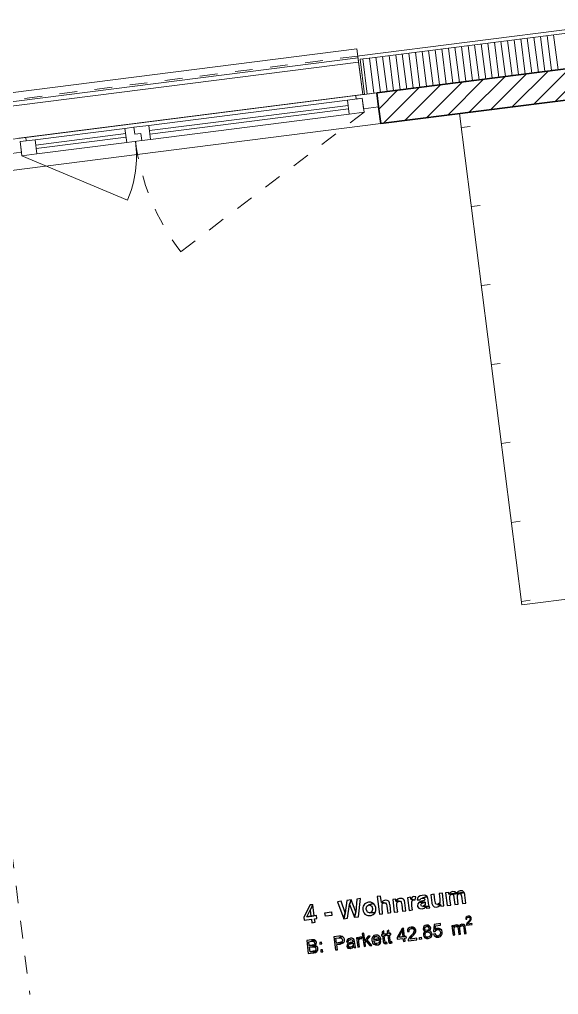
# Model space of a CAD drawing. Header units: metres. Extents: x 2713679.5 to 2713747.3, y 1226017.1 to 1226104.2.
# Drawn here: x 2713693.31 to 2713696.36, y 1226044.01 to 1226049.53 of the extents above; entities that cross this region are included whole.
import ezdxf

# ---------------------------------------------------------------- set-up
doc = ezdxf.new("R2010")
doc.units = ezdxf.units.M
doc.header["$MEASUREMENT"] = 0
doc.linetypes.add('Strich 2_1mm', pattern=[0.15, 0.1, -0.05])
doc.layers.add('plangrafiken', color=251, linetype='Continuous')
doc.layers.add('waende_stuetzen', color=250, linetype='Continuous')
doc.layers.add('texte', color=7, linetype='Continuous', true_color=0x000000)

msp = doc.modelspace()

# ---------------------------------------------------------------- linework, layer by layer
at = {"layer": 'plangrafiken', "color": 7, "linetype": 'Continuous', "lineweight": 13}
for p, q in [((2713695.2259, 1226049.3091), (2713693.1822, 1226049.0497)), ((2713693.1854, 1226049.0249), (2713695.229, 1226049.2842)), ((2713695.229, 1226049.2842), (2713695.2259, 1226049.3091)), ((2713696.7624, 1226049.116), (2713695.8001, 1226048.9938)), ((2713695.8001, 1226048.9938), (2713696.1526, 1226046.2161)), ((2713695.8102, 1226048.9145), (2713695.8598, 1226048.9208)), ((2713695.8668, 1226048.4681), (2713695.9164, 1226048.4744)), ((2713695.9235, 1226048.0216), (2713695.9731, 1226048.0279)), ((2713695.9801, 1226047.5752), (2713696.0297, 1226047.5815)), ((2713696.0368, 1226047.1288), (2713696.0864, 1226047.1351)), ((2713696.0935, 1226046.6824), (2713696.1431, 1226046.6887)), ((2713696.1526, 1226046.2161), (2713697.1149, 1226046.3382)), ((2713696.1501, 1226046.236), (2713696.1997, 1226046.2423))]:
    msp.add_line(p, q, dxfattribs=at)
at = {"layer": 'texte'}
for points in [[(2713695.7606, 1226044.595), (2713695.7594, 1226044.595), (2713695.7482, 1226044.5901), (2713695.7396, 1226044.5802), (2713695.7816, 1226044.5864), (2713695.773, 1226044.5938)], [(2713695.8026, 1226044.6), (2713695.7915, 1226044.5963), (2713695.7915, 1226044.5963), (2713695.7816, 1226044.5864), (2713695.8261, 1226044.5901), (2713695.8162, 1226044.5987), (2713695.815, 1226044.5987)], [(2713695.1299, 1226044.5406), (2713695.1089, 1226044.5381), (2713695.1448, 1226044.4417), (2713695.1534, 1226044.4751)], [(2713695.1868, 1226044.548), (2713695.1621, 1226044.5456), (2713695.1534, 1226044.4751), (2713695.1448, 1226044.4417), (2713695.167, 1226044.4454), (2713695.1769, 1226044.5221)], [(2713695.1868, 1226044.548), (2713695.1769, 1226044.5221), (2713695.2066, 1226044.4503), (2713695.2128, 1226044.4813)], [(2713695.2388, 1226044.5554), (2713695.219, 1226044.553), (2713695.2128, 1226044.4813), (2713695.2066, 1226044.4503), (2713695.2276, 1226044.4528)], [(2713695.3525, 1226044.569), (2713695.334, 1226044.5666), (2713695.3463, 1226044.4676), (2713695.3649, 1226044.4701), (2713695.3612, 1226044.506), (2713695.3612, 1226044.5072), (2713695.3612, 1226044.5196), (2713695.3649, 1226044.5282), (2713695.3735, 1226044.5307), (2713695.3575, 1226044.5332)], [(2713695.3785, 1226044.5468), (2713695.3785, 1226044.5468), (2713695.3661, 1226044.5418), (2713695.3575, 1226044.5332), (2713695.3735, 1226044.5307), (2713695.381, 1226044.5307), (2713695.3847, 1226044.5258), (2713695.3859, 1226044.5245), (2713695.3884, 1226044.5122), (2713695.3933, 1226044.4738), (2713695.4119, 1226044.4763), (2713695.4069, 1226044.5183), (2713695.4057, 1226044.5196), (2713695.4032, 1226044.532), (2713695.3995, 1226044.5406), (2713695.3909, 1226044.5456)], [(2713695.4391, 1226044.553), (2713695.4218, 1226044.5505), (2713695.4304, 1226044.4788), (2713695.4502, 1226044.4813), (2713695.4453, 1226044.5134), (2713695.4453, 1226044.5183), (2713695.4453, 1226044.5307), (2713695.4502, 1226044.5381), (2713695.4576, 1226044.5418), (2713695.4403, 1226044.5418)], [(2713695.4626, 1226044.5567), (2713695.4601, 1226044.5567), (2713695.449, 1226044.5517), (2713695.4403, 1226044.5418), (2713695.4576, 1226044.5418), (2713695.4651, 1226044.5406), (2713695.47, 1226044.5357), (2713695.47, 1226044.5344), (2713695.4725, 1226044.5208), (2713695.4774, 1226044.485), (2713695.496, 1226044.4862), (2713695.491, 1226044.532), (2713695.4885, 1226044.5443), (2713695.4836, 1226044.5517), (2713695.4749, 1226044.5567)], [(2713695.5232, 1226044.5629), (2713695.5059, 1226044.5604), (2713695.5145, 1226044.4887), (2713695.5343, 1226044.4911), (2713695.5306, 1226044.5134), (2713695.5294, 1226044.5282), (2713695.5294, 1226044.5381), (2713695.5331, 1226044.5468), (2713695.5392, 1226044.5493), (2713695.5244, 1226044.553)], [(2713695.5392, 1226044.5666), (2713695.5318, 1226044.5641), (2713695.5244, 1226044.553), (2713695.5392, 1226044.5493), (2713695.5491, 1226044.548), (2713695.5529, 1226044.5653), (2713695.5529, 1226044.5653)], [(2713695.5887, 1226044.5728), (2713695.5776, 1226044.5715), (2713695.5677, 1226044.5653), (2713695.564, 1226044.5616), (2713695.5603, 1226044.5493), (2713695.5776, 1226044.548), (2713695.5813, 1226044.5554), (2713695.5887, 1226044.5579), (2713695.6172, 1226044.5666), (2713695.6073, 1226044.5728), (2713695.6023, 1226044.574)], [(2713695.6172, 1226044.5666), (2713695.5887, 1226044.5579), (2713695.5998, 1226044.5579), (2713695.6035, 1226044.5505), (2713695.6035, 1226044.548), (2713695.5998, 1226044.5456), (2713695.585, 1226044.5406), (2713695.5825, 1226044.5394), (2713695.5714, 1226044.5344), (2713695.6048, 1226044.5357), (2713695.6048, 1226044.532), (2713695.606, 1226044.5221), (2713695.6023, 1226044.5159), (2713695.5924, 1226044.5109), (2713695.627, 1226044.5134), (2713695.6246, 1226044.527), (2713695.6221, 1226044.5493), (2713695.6209, 1226044.5554)], [(2713695.6567, 1226044.5802), (2713695.6369, 1226044.5777), (2713695.6431, 1226044.532), (2713695.6431, 1226044.5282), (2713695.6481, 1226044.5171), (2713695.6567, 1226044.5085), (2713695.658, 1226044.5085), (2713695.6703, 1226044.5072), (2713695.6716, 1226044.5072), (2713695.6839, 1226044.5122), (2713695.6839, 1226044.5134), (2713695.6926, 1226044.5221), (2713695.6753, 1226044.5221), (2713695.6679, 1226044.5233), (2713695.6641, 1226044.5282), (2713695.6629, 1226044.532), (2713695.6604, 1226044.5468)], [(2713695.7025, 1226044.5864), (2713695.6839, 1226044.5839), (2713695.6876, 1226044.553), (2713695.6889, 1226044.5443), (2713695.6889, 1226044.5332), (2713695.6839, 1226044.527), (2713695.6753, 1226044.5221), (2713695.6926, 1226044.5221), (2713695.6938, 1226044.5122), (2713695.7111, 1226044.5146)], [(2713695.7383, 1226044.5901), (2713695.721, 1226044.5888), (2713695.7297, 1226044.5159), (2713695.7495, 1226044.5183), (2713695.7445, 1226044.5542), (2713695.7445, 1226044.5567), (2713695.7445, 1226044.569), (2713695.7482, 1226044.5765), (2713695.7556, 1226044.5802), (2713695.7989, 1226044.5851), (2713695.8261, 1226044.5901), (2713695.7816, 1226044.5864), (2713695.7396, 1226044.5802)], [(2713695.7989, 1226044.5851), (2713695.7556, 1226044.5802), (2713695.7618, 1226044.5789), (2713695.7655, 1226044.5752), (2713695.7655, 1226044.574), (2713695.768, 1226044.5616), (2713695.773, 1226044.5221), (2713695.7927, 1226044.5245), (2713695.7878, 1226044.5592), (2713695.7878, 1226044.5616), (2713695.7878, 1226044.574), (2713695.7915, 1226044.5814)], [(2713695.8261, 1226044.5901), (2713695.7989, 1226044.5851), (2713695.8076, 1226044.5826), (2713695.8076, 1226044.5814), (2713695.8113, 1226044.569), (2713695.8162, 1226044.527), (2713695.836, 1226044.5295), (2713695.8298, 1226044.5752), (2713695.8298, 1226044.5789)], [(2713694.9704, 1226044.5208), (2713694.9544, 1226044.5196), (2713694.9185, 1226044.4503), (2713694.921, 1226044.4343), (2713694.9618, 1226044.4392), (2713694.9642, 1226044.4194), (2713694.9828, 1226044.4219), (2713694.9803, 1226044.4417), (2713694.9927, 1226044.4429), (2713694.9902, 1226044.4602), (2713694.9779, 1226044.4578), (2713694.937, 1226044.4528), (2713694.9556, 1226044.4899)], [(2713694.9704, 1226044.5208), (2713694.9556, 1226044.4899), (2713694.9593, 1226044.4565), (2713694.937, 1226044.4528), (2713694.9779, 1226044.4578)], [(2713695.2858, 1226044.5344), (2713695.2783, 1226044.5332), (2713695.2672, 1226044.527), (2713695.2623, 1226044.5233), (2713695.2548, 1226044.5122), (2713695.2536, 1226044.506), (2713695.2524, 1226044.4936), (2713695.2548, 1226044.4837), (2713695.2598, 1226044.4726), (2713695.2647, 1226044.4676), (2713695.2759, 1226044.4615), (2713695.282, 1226044.4602), (2713695.2944, 1226044.459), (2713695.2994, 1226044.4602), (2713695.3105, 1226044.4652), (2713695.3204, 1226044.4738), (2713695.3229, 1226044.4775), (2713695.2932, 1226044.4751), (2713695.2907, 1226044.4751), (2713695.2796, 1226044.4788), (2713695.2771, 1226044.4825), (2713695.2722, 1226044.4949), (2713695.2722, 1226044.4998), (2713695.2759, 1226044.5122), (2713695.2759, 1226044.5134), (2713695.287, 1226044.5196), (2713695.313, 1226044.527), (2713695.3092, 1226044.5295), (2713695.2981, 1226044.5344)], [(2713695.313, 1226044.527), (2713695.287, 1226044.5196), (2713695.2882, 1226044.5196), (2713695.3006, 1226044.5146), (2713695.3031, 1226044.5122), (2713695.308, 1226044.4998), (2713695.308, 1226044.4936), (2713695.3043, 1226044.4825), (2713695.3031, 1226044.4813), (2713695.2932, 1226044.4751), (2713695.3229, 1226044.4775), (2713695.3266, 1226044.4887), (2713695.3266, 1226044.5023), (2713695.3266, 1226044.506), (2713695.3216, 1226044.5183)], [(2713695.5714, 1226044.5344), (2713695.564, 1226044.5258), (2713695.5627, 1226044.5146), (2713695.5627, 1226044.5109), (2713695.5702, 1226044.501), (2713695.5751, 1226044.4986), (2713695.5887, 1226044.4973), (2713695.5998, 1226044.501), (2713695.6097, 1226044.5097), (2713695.627, 1226044.5134), (2713695.627, 1226044.5134), (2713695.5924, 1226044.5109), (2713695.585, 1226044.5134), (2713695.5813, 1226044.5196), (2713695.5838, 1226044.527), (2713695.5937, 1226044.5307), (2713695.6048, 1226044.5357)], [(2713695.627, 1226044.5134), (2713695.6097, 1226044.5097), (2713695.611, 1226044.5072), (2713695.6134, 1226044.501), (2713695.632, 1226044.5035)], [(2713695.0409, 1226044.4553), (2713695.0384, 1226044.4751), (2713695.0755, 1226044.48), (2713695.078, 1226044.4602), (2713695.0409, 1226044.4553)], [(2713695.8484, 1226044.4553), (2713695.8434, 1226044.454), (2713695.8373, 1226044.4503), (2713695.8348, 1226044.4466), (2713695.8348, 1226044.4392), (2713695.841, 1226044.4392), (2713695.841, 1226044.4417), (2713695.8422, 1226044.4479), (2713695.8434, 1226044.4479), (2713695.8496, 1226044.4503), (2713695.8608, 1226044.4528), (2713695.8558, 1226044.4553)], [(2713695.8608, 1226044.4528), (2713695.8496, 1226044.4503), (2713695.8496, 1226044.4503), (2713695.8558, 1226044.4491), (2713695.8558, 1226044.4491), (2713695.8595, 1226044.4429), (2713695.8595, 1226044.4417), (2713695.857, 1226044.4355), (2713695.857, 1226044.4343), (2713695.8533, 1226044.4306), (2713695.8484, 1226044.4244), (2713695.8447, 1226044.4207), (2713695.841, 1226044.4157), (2713695.841, 1226044.4145), (2713695.8385, 1226044.4083), (2713695.8373, 1226044.4046), (2713695.8706, 1226044.4083), (2713695.8694, 1226044.4145), (2713695.8459, 1226044.4108), (2713695.8472, 1226044.4145), (2713695.8484, 1226044.4157), (2713695.8533, 1226044.4219), (2713695.8583, 1226044.4268), (2713695.862, 1226044.4318), (2713695.862, 1226044.4318), (2713695.8657, 1226044.438), (2713695.8657, 1226044.4442), (2713695.8645, 1226044.4479)], [(2713695.3995, 1226044.3761), (2713695.3909, 1226044.37), (2713695.3921, 1226044.3564), (2713695.3859, 1226044.3564), (2713695.3872, 1226044.3489), (2713695.3933, 1226044.3489), (2713695.397, 1226044.318), (2713695.3983, 1226044.3168), (2713695.3995, 1226044.3081), (2713695.4131, 1226044.3118), (2713695.4094, 1226044.3131), (2713695.4082, 1226044.3143), (2713695.4069, 1226044.3193), (2713695.4032, 1226044.3502), (2713695.4119, 1226044.3514), (2713695.4106, 1226044.3588), (2713695.402, 1226044.3576)], [(2713695.4824, 1226044.3885), (2713695.4749, 1226044.3873), (2713695.4465, 1226044.3353), (2713695.4477, 1226044.3267), (2713695.4799, 1226044.3304), (2713695.4824, 1226044.3131), (2713695.4923, 1226044.3143), (2713695.4898, 1226044.3316), (2713695.4997, 1226044.3329), (2713695.4984, 1226044.3415), (2713695.4885, 1226044.3403), (2713695.4564, 1226044.3366), (2713695.4749, 1226044.3724)], [(2713695.4824, 1226044.3885), (2713695.4749, 1226044.3724), (2713695.4787, 1226044.339), (2713695.4564, 1226044.3366), (2713695.4885, 1226044.3403)], [(2713695.5269, 1226044.3947), (2713695.5182, 1226044.3922), (2713695.5096, 1226044.3873), (2713695.5059, 1226044.3799), (2713695.5046, 1226044.37), (2713695.5145, 1226044.37), (2713695.5145, 1226044.3724), (2713695.517, 1226044.3811), (2713695.5182, 1226044.3823), (2713695.5269, 1226044.3873), (2713695.5442, 1226044.391), (2713695.5368, 1226044.3947)], [(2713695.5442, 1226044.391), (2713695.5269, 1226044.3873), (2713695.5281, 1226044.3873), (2713695.538, 1226044.3848), (2713695.538, 1226044.3848), (2713695.543, 1226044.3761), (2713695.543, 1226044.3737), (2713695.5392, 1226044.3638), (2713695.5392, 1226044.3625), (2713695.5331, 1226044.3551), (2713695.5256, 1226044.3465), (2713695.5207, 1226044.3415), (2713695.5145, 1226044.3341), (2713695.5145, 1226044.3329), (2713695.5096, 1226044.323), (2713695.5096, 1226044.3168), (2713695.559, 1226044.323), (2713695.5578, 1226044.3316), (2713695.5219, 1226044.3267), (2713695.5244, 1226044.3329), (2713695.5256, 1226044.3341), (2713695.5343, 1226044.3428), (2713695.5417, 1226044.3514), (2713695.5467, 1226044.3576), (2713695.5467, 1226044.3588), (2713695.5516, 1226044.3675), (2713695.5516, 1226044.3774), (2713695.5504, 1226044.3836)], [(2713695.6122, 1226044.4058), (2713695.6048, 1226044.4033), (2713695.5974, 1226044.3984), (2713695.5949, 1226044.3935), (2713695.5937, 1226044.3836), (2713695.5937, 1226044.3836), (2713695.5974, 1226044.3749), (2713695.5974, 1226044.3737), (2713695.6073, 1226044.37), (2713695.6035, 1226044.3687), (2713695.6172, 1226044.3675), (2713695.6196, 1226044.3675), (2713695.6283, 1226044.3638), (2713695.6308, 1226044.3625), (2713695.6345, 1226044.3539), (2713695.6345, 1226044.3514), (2713695.632, 1226044.3428), (2713695.6308, 1226044.3415), (2713695.6209, 1226044.3366), (2713695.6035, 1226044.3341), (2713695.6035, 1226044.3341), (2713695.6122, 1226044.3304), (2713695.6221, 1226044.3292), (2713695.6221, 1226044.3292), (2713695.632, 1226044.3329), (2713695.6394, 1226044.3378), (2713695.6431, 1226044.3452), (2713695.6444, 1226044.3551), (2713695.6431, 1226044.3576), (2713695.6394, 1226044.3663), (2713695.6369, 1226044.3687), (2713695.627, 1226044.3724), (2713695.6283, 1226044.3724), (2713695.6172, 1226044.3749), (2713695.6172, 1226044.3749), (2713695.6073, 1226044.3774), (2713695.6023, 1226044.3848), (2713695.6048, 1226044.3935), (2713695.6134, 1226044.3984), (2713695.6283, 1226044.4021), (2713695.6221, 1226044.4046)], [(2713695.6283, 1226044.4021), (2713695.6134, 1226044.3984), (2713695.6221, 1226044.3959), (2713695.627, 1226044.3873), (2713695.6246, 1226044.3786), (2713695.6172, 1226044.3749), (2713695.6283, 1226044.3724), (2713695.6345, 1226044.3799), (2713695.6369, 1226044.3885), (2713695.6345, 1226044.3947)], [(2713695.6926, 1226044.4145), (2713695.6555, 1226044.4095), (2713695.653, 1226044.37), (2713695.6617, 1226044.37), (2713695.6666, 1226044.3761), (2713695.674, 1226044.3799), (2713695.6926, 1226044.3836), (2713695.6617, 1226044.3811), (2713695.6629, 1226044.4021), (2713695.6926, 1226044.4058)], [(2713695.6753, 1226044.3873), (2713695.6703, 1226044.386), (2713695.6617, 1226044.3811), (2713695.6926, 1226044.3836), (2713695.6852, 1226044.3873)], [(2713695.6926, 1226044.3836), (2713695.674, 1226044.3799), (2713695.6777, 1226044.3799), (2713695.6864, 1226044.3761), (2713695.6889, 1226044.3737), (2713695.6926, 1226044.365), (2713695.6926, 1226044.3601), (2713695.6889, 1226044.3502), (2713695.6876, 1226044.3489), (2713695.679, 1226044.344), (2713695.6629, 1226044.3403), (2713695.6691, 1226044.3378), (2713695.679, 1226044.3366), (2713695.6827, 1226044.3378), (2713695.6913, 1226044.3415), (2713695.6975, 1226044.3489), (2713695.7012, 1226044.3564), (2713695.7012, 1226044.3663), (2713695.6988, 1226044.3761)], [(2713695.7655, 1226044.4033), (2713695.7569, 1226044.4021), (2713695.7643, 1226044.3489), (2713695.773, 1226044.3502), (2713695.7692, 1226044.3774), (2713695.7692, 1226044.3799), (2713695.7692, 1226044.3897), (2713695.773, 1226044.3959), (2713695.7655, 1226044.3959)], [(2713695.7816, 1226044.4071), (2713695.7816, 1226044.4071), (2713695.7717, 1226044.4033), (2713695.7655, 1226044.3959), (2713695.773, 1226044.3959), (2713695.7804, 1226044.3984), (2713695.7915, 1226044.4058), (2713695.7915, 1226044.4058)], [(2713695.7915, 1226044.4058), (2713695.7804, 1226044.3984), (2713695.7878, 1226044.3972), (2713695.7977, 1226044.3996)], [(2713695.8125, 1226044.4108), (2713695.8125, 1226044.4108), (2713695.8039, 1226044.4071), (2713695.7977, 1226044.3996), (2713695.7878, 1226044.3972), (2713695.7915, 1226044.3873), (2713695.7952, 1226044.3526), (2713695.8051, 1226044.3539), (2713695.8014, 1226044.3848), (2713695.8002, 1226044.3897), (2713695.8026, 1226044.3984), (2713695.8039, 1226044.3984), (2713695.8125, 1226044.4033), (2713695.8261, 1226044.4083), (2713695.8224, 1226044.4095)], [(2713695.8261, 1226044.4083), (2713695.8125, 1226044.4033), (2713695.8175, 1226044.4021), (2713695.8212, 1226044.3984), (2713695.8237, 1226044.391), (2713695.8274, 1226044.3564), (2713695.8373, 1226044.3576), (2713695.8323, 1226044.3947), (2713695.8311, 1226044.4009)], [(2713694.963, 1226044.323), (2713694.9358, 1226044.3193), (2713694.9445, 1226044.2451), (2713694.9729, 1226044.2488), (2713694.9754, 1226044.2488), (2713694.9853, 1226044.2513), (2713694.9927, 1226044.2562), (2713694.9544, 1226044.255), (2713694.9506, 1226044.2809), (2713694.968, 1226044.2834), (2713694.9915, 1226044.2859), (2713694.9828, 1226044.2896), (2713694.9828, 1226044.2908), (2713694.9494, 1226044.2896), (2713694.9469, 1226044.3118), (2713694.9618, 1226044.3143), (2713694.9853, 1226044.3168), (2713694.9779, 1226044.323), (2713694.9741, 1226044.323)], [(2713695.1176, 1226044.3428), (2713695.0891, 1226044.339), (2713695.099, 1226044.2649), (2713695.1089, 1226044.2661), (2713695.1052, 1226044.2958), (2713695.1238, 1226044.2982), (2713695.1287, 1226044.2995), (2713695.1386, 1226044.3032), (2713695.1448, 1226044.3081), (2713695.104, 1226044.3044), (2713695.1003, 1226044.3316), (2713695.1188, 1226044.3341), (2713695.1386, 1226044.3415), (2713695.1386, 1226044.3415), (2713695.1287, 1226044.3428), (2713695.1275, 1226044.3428)], [(2713695.1386, 1226044.3415), (2713695.1188, 1226044.3341), (2713695.1287, 1226044.3341), (2713695.1349, 1226044.3304), (2713695.1386, 1226044.323), (2713695.1386, 1226044.3217), (2713695.1361, 1226044.3131), (2713695.1337, 1226044.3106), (2713695.1225, 1226044.3069), (2713695.104, 1226044.3044), (2713695.1448, 1226044.3081), (2713695.1485, 1226044.3143), (2713695.1485, 1226044.3242), (2713695.1485, 1226044.3254), (2713695.1448, 1226044.3341)], [(2713695.1633, 1226044.3205), (2713695.1609, 1226044.3118), (2713695.1695, 1226044.3118), (2713695.1732, 1226044.3205), (2713695.1732, 1226044.3205), (2713695.1819, 1226044.323)], [(2713695.1831, 1226044.3316), (2713695.1794, 1226044.3304), (2713695.1708, 1226044.3279), (2713695.1708, 1226044.3279), (2713695.1633, 1226044.3217), (2713695.1633, 1226044.3205), (2713695.1819, 1226044.323), (2713695.1844, 1226044.3242), (2713695.193, 1226044.3217), (2713695.1967, 1226044.3143), (2713695.1967, 1226044.3118), (2713695.1918, 1226044.3094), (2713695.1806, 1226044.3069), (2713695.1732, 1226044.3044), (2713695.198, 1226044.3044), (2713695.198, 1226044.3007), (2713695.198, 1226044.2921), (2713695.193, 1226044.2846), (2713695.2017, 1226044.2846), (2713695.2041, 1226044.2785), (2713695.2128, 1226044.2797), (2713695.2103, 1226044.2859), (2713695.2091, 1226044.2896), (2713695.2079, 1226044.3007), (2713695.2066, 1226044.3131), (2713695.2041, 1226044.3217), (2713695.2004, 1226044.3279), (2713695.1942, 1226044.3304), (2713695.193, 1226044.3316)], [(2713695.2264, 1226044.3353), (2713695.2177, 1226044.3341), (2713695.2239, 1226044.2809), (2713695.2338, 1226044.2822), (2713695.2301, 1226044.3094), (2713695.2301, 1226044.3106), (2713695.2301, 1226044.3205), (2713695.2326, 1226044.3267), (2713695.2388, 1226044.3292), (2713695.2264, 1226044.3267)], [(2713695.2375, 1226044.3378), (2713695.2313, 1226044.3353), (2713695.2264, 1226044.3267), (2713695.2388, 1226044.3292), (2713695.2449, 1226044.3279), (2713695.2474, 1226044.3366), (2713695.2474, 1226044.3366)], [(2713695.2585, 1226044.3601), (2713695.2499, 1226044.3588), (2713695.2598, 1226044.2846), (2713695.2684, 1226044.2859), (2713695.266, 1226044.3069), (2713695.2709, 1226044.3143), (2713695.2647, 1226044.318)], [(2713695.2944, 1226044.344), (2713695.2833, 1226044.3428), (2713695.2647, 1226044.318), (2713695.2709, 1226044.3143), (2713695.2932, 1226044.2896), (2713695.3043, 1226044.2908), (2713695.2771, 1226044.3217)], [(2713695.3092, 1226044.339), (2713695.308, 1226044.3366), (2713695.3043, 1226044.3279), (2713695.3043, 1226044.318), (2713695.3055, 1226044.3143), (2713695.308, 1226044.3044), (2713695.3142, 1226044.2982), (2713695.3327, 1226044.3007), (2713695.3303, 1226044.3007), (2713695.3216, 1226044.3044), (2713695.3179, 1226044.3069), (2713695.3142, 1226044.3168), (2713695.355, 1226044.3217), (2713695.3538, 1226044.3242), (2713695.3538, 1226044.3279), (2713695.3142, 1226044.3242), (2713695.3142, 1226044.3279), (2713695.3179, 1226044.3366), (2713695.3191, 1226044.3378), (2713695.3278, 1226044.3415)], [(2713695.3266, 1226044.3489), (2713695.3253, 1226044.3489), (2713695.3154, 1226044.3465), (2713695.3092, 1226044.339), (2713695.3278, 1226044.3415), (2713695.3303, 1226044.3415), (2713695.3389, 1226044.3378), (2713695.3402, 1226044.3378), (2713695.3439, 1226044.3279), (2713695.3142, 1226044.3242), (2713695.3538, 1226044.3279), (2713695.3501, 1226044.3378), (2713695.3451, 1226044.344), (2713695.3451, 1226044.344), (2713695.3365, 1226044.3489)], [(2713695.3711, 1226044.3724), (2713695.3624, 1226044.3663), (2713695.3637, 1226044.3526), (2713695.3575, 1226044.3526), (2713695.3575, 1226044.3452), (2713695.3649, 1226044.3452), (2713695.3686, 1226044.3143), (2713695.3686, 1226044.3131), (2713695.3711, 1226044.3044), (2713695.3834, 1226044.3081), (2713695.381, 1226044.3094), (2713695.3785, 1226044.3106), (2713695.3773, 1226044.3156), (2713695.3735, 1226044.3465), (2713695.3834, 1226044.3477), (2713695.3822, 1226044.3551), (2713695.3723, 1226044.3539)], [(2713695.5739, 1226044.3242), (2713695.5726, 1226044.3353), (2713695.5825, 1226044.3366), (2713695.5838, 1226044.3254), (2713695.5739, 1226044.3242)], [(2713695.6035, 1226044.3687), (2713695.5974, 1226044.3613), (2713695.5961, 1226044.3588), (2713695.5949, 1226044.3489), (2713695.5974, 1226044.3415), (2713695.6035, 1226044.3341), (2713695.6209, 1226044.3366), (2713695.6134, 1226044.3378), (2713695.6073, 1226044.3428), (2713695.6048, 1226044.3502), (2713695.6035, 1226044.3526), (2713695.6073, 1226044.3613), (2713695.6085, 1226044.3638), (2713695.6172, 1226044.3675)], [(2713695.6629, 1226044.3564), (2713695.653, 1226044.3551), (2713695.6555, 1226044.3477), (2713695.6629, 1226044.3403), (2713695.679, 1226044.344), (2713695.6777, 1226044.344), (2713695.6691, 1226044.3465), (2713695.6679, 1226044.3477)], [(2713694.9853, 1226044.3168), (2713694.9618, 1226044.3143), (2713694.963, 1226044.3143), (2713694.9729, 1226044.3143), (2713694.9779, 1226044.3106), (2713694.9816, 1226044.3044), (2713694.9803, 1226044.2982), (2713694.9754, 1226044.2933), (2713694.9655, 1226044.2921), (2713694.9494, 1226044.2896), (2713694.9828, 1226044.2908), (2713694.989, 1226044.2982), (2713694.9902, 1226044.3069), (2713694.9902, 1226044.3081), (2713694.9865, 1226044.3168)], [(2713694.9915, 1226044.2859), (2713694.968, 1226044.2834), (2713694.9692, 1226044.2834), (2713694.9791, 1226044.2834), (2713694.9853, 1226044.2797), (2713694.9877, 1226044.2723), (2713694.9877, 1226044.2661), (2713694.984, 1226044.2611), (2713694.9791, 1226044.2587), (2713694.9729, 1226044.2574), (2713694.9544, 1226044.255), (2713694.9927, 1226044.2562), (2713694.9976, 1226044.2636), (2713694.9976, 1226044.2636), (2713694.9989, 1226044.2735), (2713694.9976, 1226044.276), (2713694.9939, 1226044.2846)], [(2713695.0199, 1226044.3094), (2713695.0088, 1226044.3081), (2713695.01, 1226044.297), (2713695.0211, 1226044.2995)], [(2713695.0248, 1226044.2661), (2713695.0149, 1226044.2649), (2713695.0162, 1226044.2537), (2713695.0261, 1226044.255)], [(2713695.1732, 1226044.3044), (2713695.167, 1226044.3007), (2713695.1633, 1226044.2945), (2713695.1621, 1226044.2871), (2713695.1621, 1226044.2846), (2713695.1683, 1226044.276), (2713695.1831, 1226044.2809), (2713695.1757, 1226044.2822), (2713695.172, 1226044.2883), (2713695.172, 1226044.2933), (2713695.1757, 1226044.297), (2713695.1831, 1226044.2995), (2713695.1893, 1226044.3007), (2713695.198, 1226044.3044)], [(2713695.193, 1226044.2846), (2713695.1831, 1226044.2809), (2713695.1683, 1226044.276), (2713695.172, 1226044.2747), (2713695.1819, 1226044.2735), (2713695.1831, 1226044.2735), (2713695.1918, 1226044.2772), (2713695.193, 1226044.2772), (2713695.2017, 1226044.2846)], [(2713695.3463, 1226044.3131), (2713695.3463, 1226044.3131), (2713695.3414, 1226044.3044), (2713695.3327, 1226044.3007), (2713695.3142, 1226044.2982), (2713695.3154, 1226044.297), (2713695.3241, 1226044.2933), (2713695.334, 1226044.2933), (2713695.3414, 1226044.2945), (2713695.3488, 1226044.2995), (2713695.3525, 1226044.3044), (2713695.355, 1226044.3131)], [(2713695.3884, 1226044.3094), (2713695.3834, 1226044.3081), (2713695.3711, 1226044.3044), (2713695.376, 1226044.3007), (2713695.3834, 1226044.2995), (2713695.3896, 1226044.302)], [(2713695.4168, 1226044.3131), (2713695.4131, 1226044.3118), (2713695.3995, 1226044.3081), (2713695.4045, 1226044.3044), (2713695.4119, 1226044.3032), (2713695.4193, 1226044.3057)]]:
    msp.add_lwpolyline(points, close=True, dxfattribs=at)
at = {"layer": 'waende_stuetzen', "color": 7, "linetype": 'Continuous', "lineweight": 18}
for p, q in [((2713696.8515, 1226049.5254), (2713695.2345, 1226049.3202)), ((2713696.7846, 1226049.4968), (2713695.3065, 1226049.3092)), ((2713695.2345, 1226049.3202), (2713695.2246, 1226049.319)), ((2713695.2246, 1226049.319), (2713695.2271, 1226049.2991)), ((2713695.2271, 1226049.2991), (2713695.2523, 1226049.1007)), ((2713695.3065, 1226049.3092), (2713695.237, 1226049.3004)), ((2713695.237, 1226049.3004), (2713695.2622, 1226049.102)), ((2713695.2622, 1226049.102), (2713695.2523, 1226049.1007)), ((2713695.3317, 1226049.1108), (2713695.2622, 1226049.102))]:
    msp.add_line(p, q, dxfattribs=at)
at = {"layer": 'waende_stuetzen', "color": 18, "linetype": 'Continuous', "lineweight": 0, "true_color": 0x000000}
for p, q in [((2713695.9595, 1226049.3921), (2713695.9847, 1226049.1937)), ((2713695.9967, 1226049.3968), (2713696.0219, 1226049.1984)), ((2713696.0339, 1226049.4015), (2713696.0591, 1226049.2031)), ((2713696.0711, 1226049.4062), (2713696.0963, 1226049.2078)), ((2713696.1083, 1226049.411), (2713696.1335, 1226049.2126)), ((2713696.1455, 1226049.4157), (2713696.1707, 1226049.2173)), ((2713696.1827, 1226049.4204), (2713696.2079, 1226049.222)), ((2713696.22, 1226049.4251), (2713696.2451, 1226049.2267)), ((2713696.2572, 1226049.4298), (2713696.2823, 1226049.2314)), ((2713696.2944, 1226049.4346), (2713696.3195, 1226049.2362)), ((2713696.3316, 1226049.4393), (2713696.3567, 1226049.2409)), ((2713695.5131, 1226049.3354), (2713695.5383, 1226049.137)), ((2713695.5503, 1226049.3401), (2713695.5755, 1226049.1417)), ((2713695.5875, 1226049.3449), (2713695.6127, 1226049.1465)), ((2713695.6247, 1226049.3496), (2713695.6499, 1226049.1512)), ((2713695.6619, 1226049.3543), (2713695.6871, 1226049.1559)), ((2713695.6991, 1226049.359), (2713695.7243, 1226049.1606)), ((2713695.7363, 1226049.3638), (2713695.7615, 1226049.1653)), ((2713695.7735, 1226049.3685), (2713695.7987, 1226049.1701)), ((2713695.8107, 1226049.3732), (2713695.8359, 1226049.1748)), ((2713695.8479, 1226049.3779), (2713695.8731, 1226049.1795)), ((2713695.8851, 1226049.3826), (2713695.9103, 1226049.1842)), ((2713695.9223, 1226049.3874), (2713695.9475, 1226049.1889)), ((2713695.2527, 1226049.3024), (2713695.2779, 1226049.104)), ((2713695.2899, 1226049.3071), (2713695.3151, 1226049.1087)), ((2713695.3271, 1226049.3118), (2713695.3523, 1226049.1134)), ((2713695.3643, 1226049.3165), (2713695.3895, 1226049.1181)), ((2713695.4015, 1226049.3213), (2713695.4267, 1226049.1229)), ((2713695.4387, 1226049.326), (2713695.4639, 1226049.1276)), ((2713695.4759, 1226049.3307), (2713695.5011, 1226049.1323)), ((2713696.0979, 1226049.0316), (2713696.2999, 1226049.2337)), ((2713696.2194, 1226049.047), (2713696.4214, 1226049.2491)), ((2713696.3409, 1226049.0625), (2713696.5429, 1226049.2645)), ((2713695.612, 1226048.97), (2713695.814, 1226049.172)), ((2713695.7334, 1226048.9854), (2713695.9355, 1226049.1874)), ((2713695.8549, 1226049.0008), (2713696.057, 1226049.2028)), ((2713695.9764, 1226049.0162), (2713696.1785, 1226049.2183)), ((2713695.3433, 1226049.0194), (2713695.4496, 1226049.1258)), ((2713695.369, 1226048.9391), (2713695.571, 1226049.1412)), ((2713695.4905, 1226048.9545), (2713695.6925, 1226049.1566))]:
    msp.add_line(p, q, dxfattribs=at)
at = {"layer": 'waende_stuetzen', "color": 7, "linetype": 'Continuous', "lineweight": 13}
for p, q in [((2713695.2196, 1226049.3587), (2713693.2752, 1226049.1119)), ((2713695.2196, 1226049.3587), (2713695.2523, 1226049.1007)), ((2713695.2523, 1226049.1007), (2713693.3079, 1226048.854)), ((2713693.3476, 1226048.859), (2713695.2126, 1226049.0957)), ((2713694.042, 1226048.927), (2713695.1655, 1226049.0695)), ((2713695.1655, 1226049.0695), (2713695.2499, 1226049.0803)), ((2713695.1756, 1226048.9902), (2713695.1655, 1226049.0695)), ((2713695.2126, 1226049.0957), (2713695.3317, 1226049.1108)), ((2713695.2151, 1226049.0758), (2713695.2126, 1226049.0957)), ((2713695.2499, 1226049.0803), (2713695.2151, 1226049.0758)), ((2713695.2574, 1226049.0207), (2713695.2499, 1226049.0803)), ((2713695.2499, 1226049.0803), (2713695.2599, 1226049.0009)), ((2713694.0458, 1226048.8972), (2713695.1693, 1226049.0398)), ((2713695.1718, 1226049.0199), (2713694.0483, 1226048.8774)), ((2713695.3417, 1226049.0314), (2713695.2574, 1226049.0207)), ((2713695.1756, 1226048.9902), (2713694.0521, 1226048.8476)), ((2713695.2599, 1226049.0009), (2713695.1756, 1226048.9902)), ((2713695.3537, 1226048.9372), (2713693.2506, 1226048.6703)), ((2713693.3997, 1226048.8455), (2713693.9081, 1226048.91)), ((2713693.9081, 1226048.91), (2713693.9577, 1226048.9163)), ((2713693.9182, 1226048.8306), (2713693.9081, 1226048.91)), ((2713693.9577, 1226048.9163), (2713694.042, 1226048.927)), ((2713693.9577, 1226048.9163), (2713693.9628, 1226048.8766)), ((2713694.042, 1226048.927), (2713694.0521, 1226048.8476)), ((2713693.2285, 1226048.8439), (2713693.3476, 1226048.859)), ((2713693.3154, 1226048.8348), (2713693.3997, 1226048.8455)), ((2713693.3501, 1226048.8392), (2713693.3154, 1226048.8348)), ((2713693.3476, 1226048.859), (2713693.3501, 1226048.8392)), ((2713693.3997, 1226048.8455), (2713693.4098, 1226048.7661)), ((2713693.4035, 1226048.8157), (2713693.9119, 1226048.8802)), ((2713693.9144, 1226048.8604), (2713693.406, 1226048.7959)), ((2713694.0025, 1226048.8413), (2713693.9182, 1226048.8306)), ((2713693.9975, 1226048.881), (2713693.9628, 1226048.8766)), ((2713694.0025, 1226048.8413), (2713693.9975, 1226048.881)), ((2713694.0521, 1226048.8476), (2713694.0025, 1226048.8413)), ((2713693.3154, 1226048.8348), (2713693.3229, 1226048.7752)), ((2713693.3254, 1226048.7554), (2713693.3154, 1226048.8348)), ((2713693.9182, 1226048.8306), (2713693.4098, 1226048.7661)), ((2713693.3229, 1226048.7752), (2713693.2386, 1226048.7645)), ((2713693.4098, 1226048.7661), (2713693.3254, 1226048.7554)), ((2713693.3254, 1226048.7554), (2713693.9225, 1226048.5048))]:
    msp.add_line(p, q, dxfattribs=at)
at = {"layer": 'waende_stuetzen', "color": 7, "linetype": 'Strich 2_1mm', "lineweight": 13}
for p, q in [((2713695.2246, 1226049.319), (2713693.2802, 1226049.0722)), ((2713695.2599, 1226049.0009), (2713694.2229, 1226048.2128)), ((2713693.1412, 1226045.8188), (2713693.3703, 1226044.0133))]:
    msp.add_line(p, q, dxfattribs=at)
at = {"layer": 'waende_stuetzen', "color": 7, "linetype": 'Continuous', "lineweight": 35}
for p, q in [((2713696.8098, 1226049.2984), (2713695.3317, 1226049.1108)), ((2713695.3537, 1226048.9372), (2713696.8318, 1226049.1248)), ((2713695.3317, 1226049.1108), (2713695.3417, 1226049.0314)), ((2713695.3417, 1226049.0314), (2713695.3537, 1226048.9372))]:
    msp.add_line(p, q, dxfattribs=at)
at = {"layer": 'waende_stuetzen', "color": 7, "linetype": 'Continuous', "lineweight": 13}
msp.add_arc((2713693.3254, 1226048.7554), 0.6475, 337.2326, 7.2326, dxfattribs=at)
at = {"layer": 'waende_stuetzen', "color": 7, "linetype": 'Strich 2_1mm', "lineweight": 13}
msp.add_arc((2713695.2599, 1226049.0009), 1.3025, 187.2326, 217.2326, dxfattribs=at)

doc.saveas('drawing.dxf')
